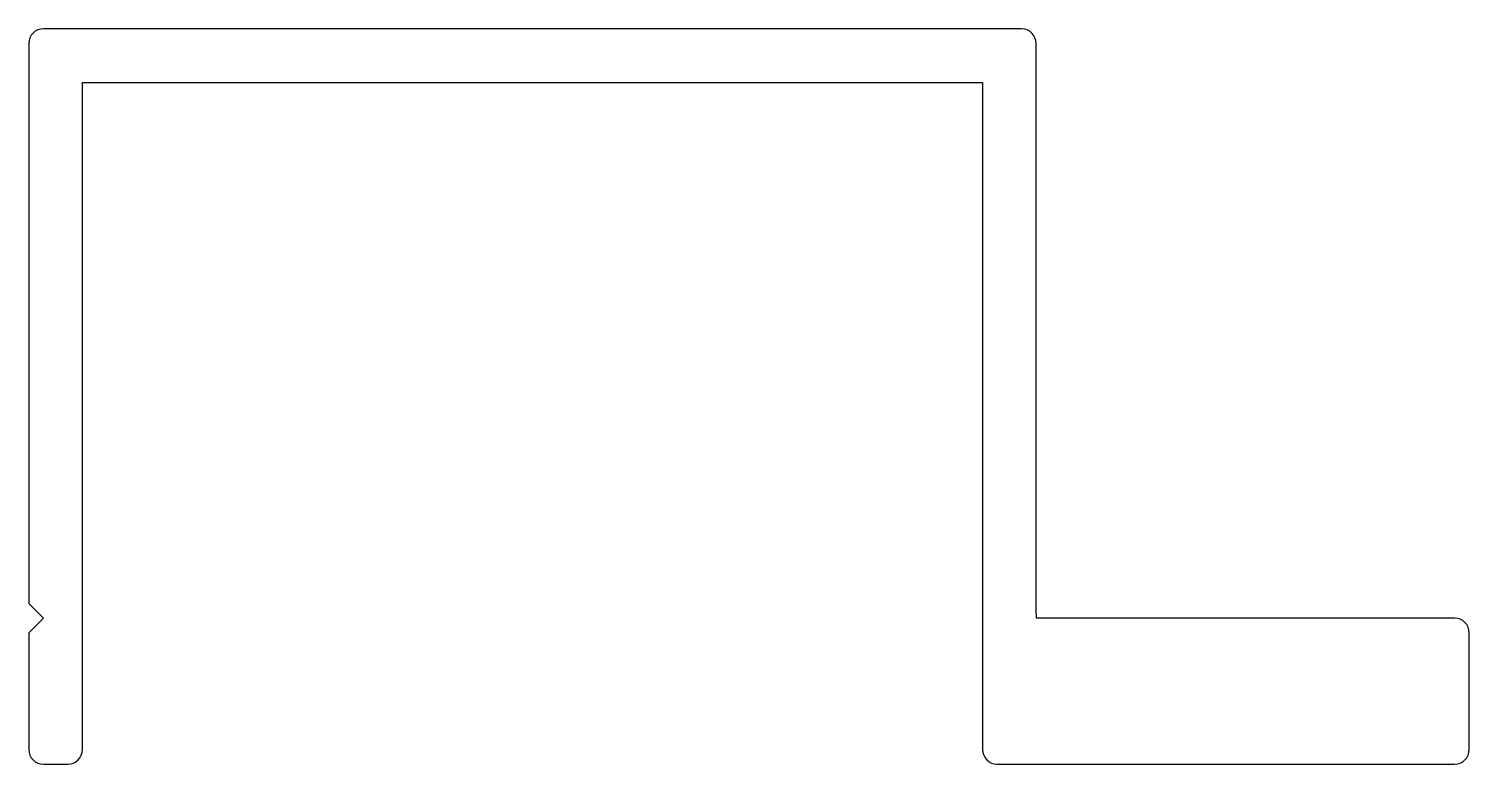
# Model space of a CAD drawing. Extents: x 870.4 to 900, y 392.5 to 407.6.
import ezdxf

# ---------------------------------------------------------------- set-up
doc = ezdxf.new("R2010")
doc.units = 0
doc.layers.add('TARAMA', color=7, linetype='CONTINUOUS')

msp = doc.modelspace()

# ---------------------------------------------------------------- linework, layer by layer
at = {"layer": 'TARAMA'}
for p, q in [((890.816, 407.622), (870.716, 407.622)), ((870.416, 407.322), (870.416, 395.822)), ((891.116, 395.602), (891.116, 407.322)), ((871.516, 406.522), (890.016, 406.522)), ((871.516, 392.822), (871.516, 406.522)), ((890.016, 406.522), (890.016, 392.822)), ((870.416, 395.822), (870.716, 395.522)), ((870.716, 395.522), (870.416, 395.222)), ((899.716, 395.522), (891.117, 395.522)), ((870.416, 395.222), (870.416, 392.822)), ((900.016, 392.822), (900.016, 395.222)), ((870.716, 392.522), (871.216, 392.522)), ((890.316, 392.522), (899.716, 392.522))]:
    msp.add_line(p, q, dxfattribs=at)
for centre, radius, start, end in [((870.716, 407.322), 0.3, 90, 180), ((890.816, 407.322), 0.3, 0, 90), ((893.116, 395.602), 2, 180, 182.2823), ((899.716, 395.222), 0.3, 0, 90), ((870.716, 392.822), 0.3, 180, 270), ((871.216, 392.822), 0.3, 270, 0), ((890.316, 392.822), 0.3, 180, 270), ((899.716, 392.822), 0.3, 270, 0)]:
    msp.add_arc(centre, radius, start, end, dxfattribs=at)

doc.saveas('drawing.dxf')
